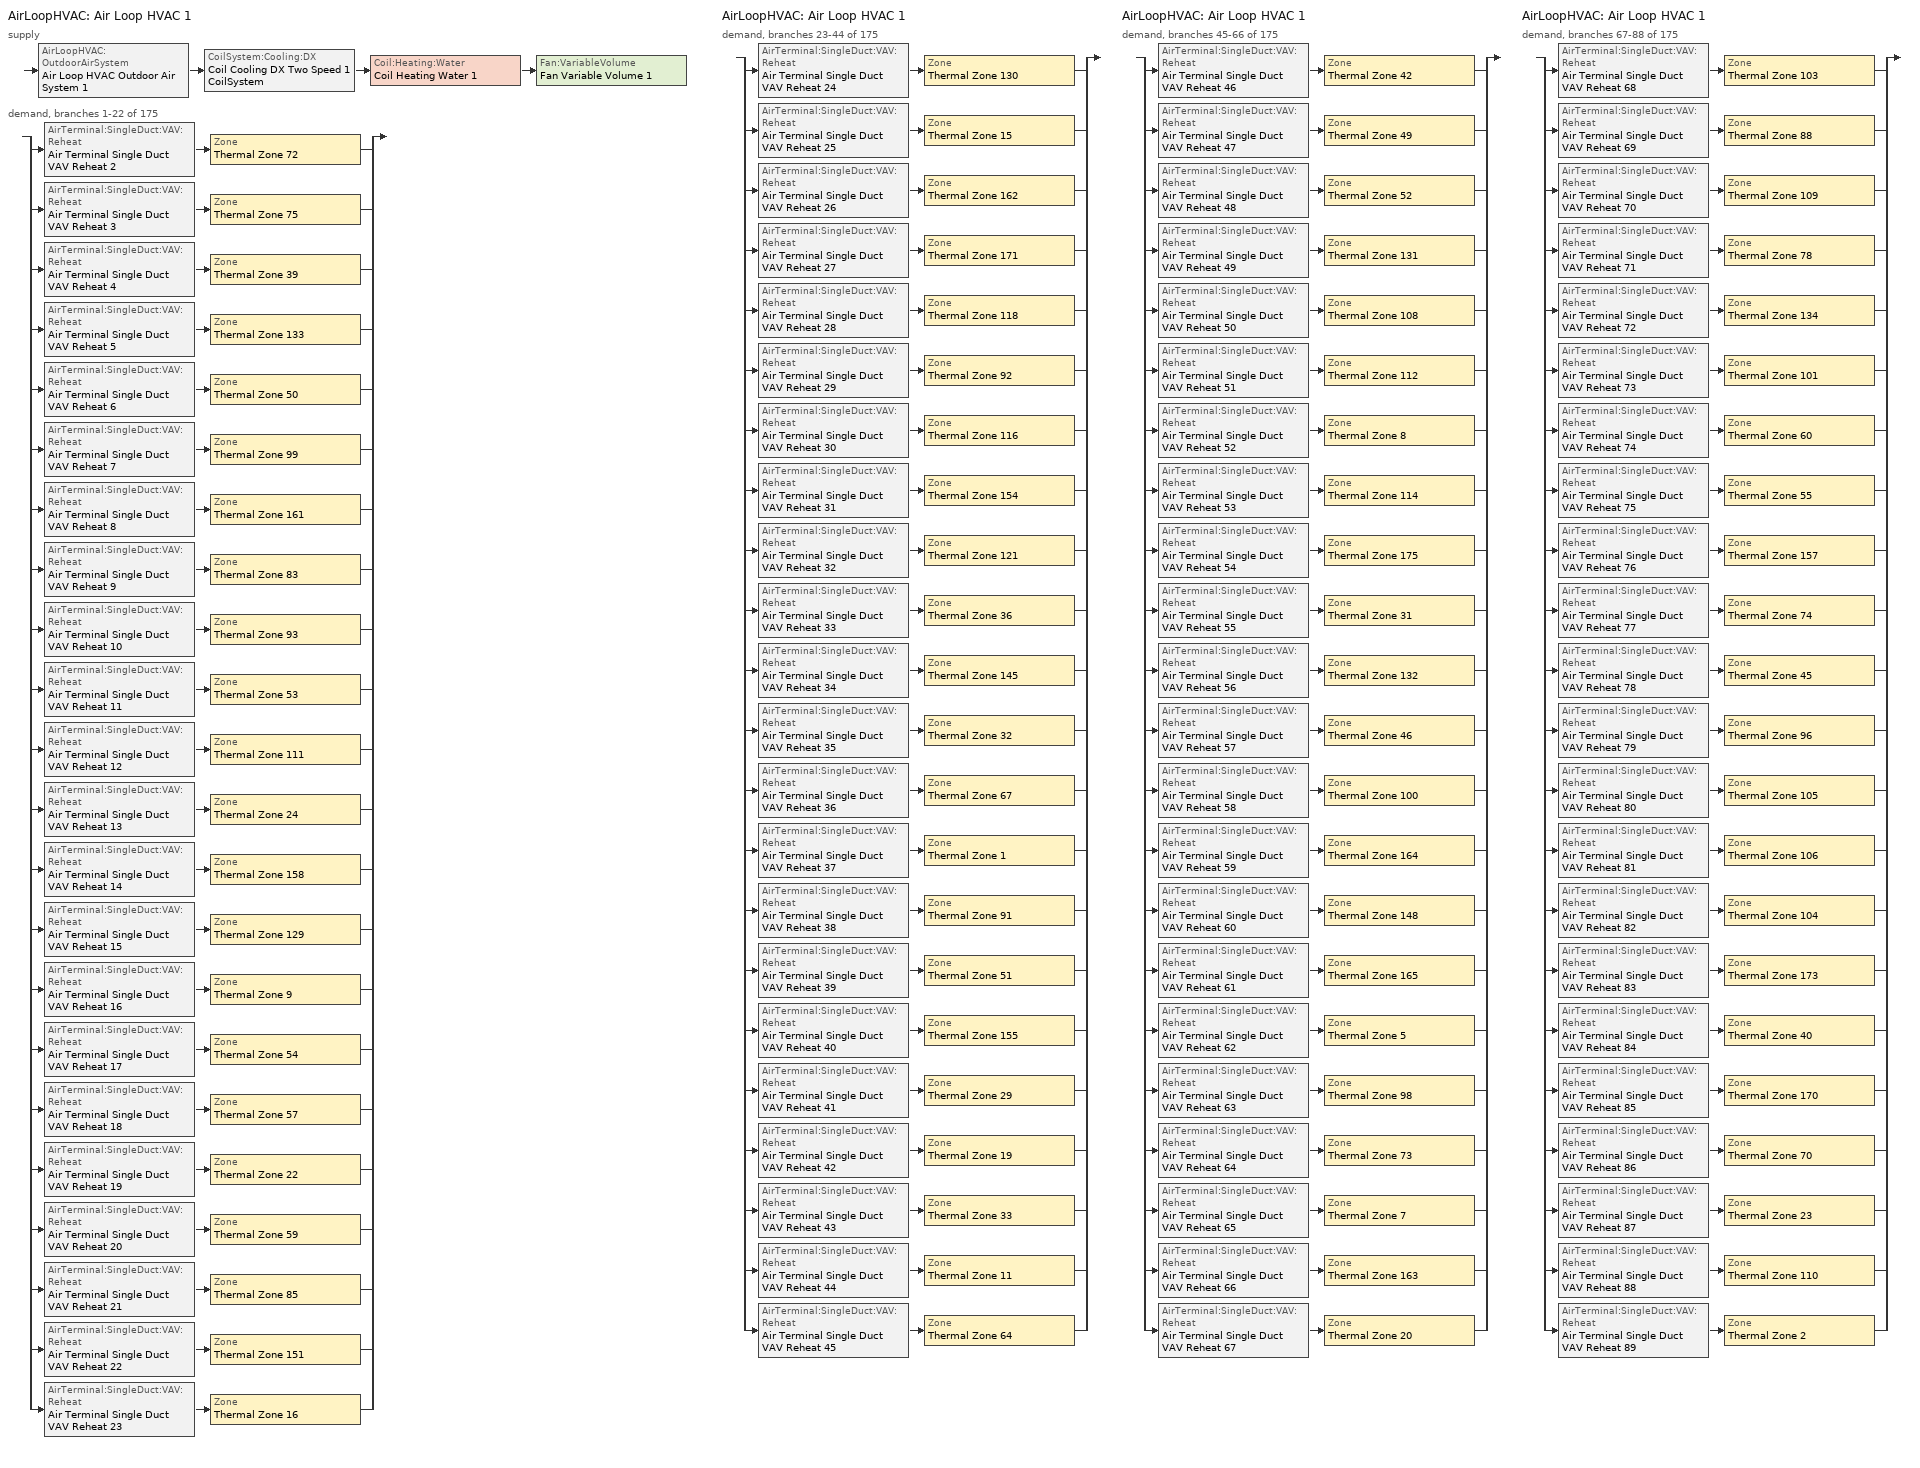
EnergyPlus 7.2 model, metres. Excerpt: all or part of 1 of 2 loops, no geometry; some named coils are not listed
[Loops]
AirLoopHVAC 'Air Loop HVAC 1'
 supply: AirLoopHVAC:OutdoorAirSystem 'Air Loop HVAC Outdoor Air System 1' > CoilSystem:Cooling:DX 'Coil Cooling DX Two Speed 1 CoilSystem' > Coil:Heating:Water 'Coil Heating Water 1' > Fan:VariableVolume 'Fan Variable Volume 1'
 demand, branches 1-22 of 175: split
  | AirTerminal:SingleDuct:VAV:Reheat 'Air Terminal Single Duct VAV Reheat 2' > Zone 'Thermal Zone 72'
  | AirTerminal:SingleDuct:VAV:Reheat 'Air Terminal Single Duct VAV Reheat 3' > Zone 'Thermal Zone 75'
  | AirTerminal:SingleDuct:VAV:Reheat 'Air Terminal Single Duct VAV Reheat 4' > Zone 'Thermal Zone 39'
  | AirTerminal:SingleDuct:VAV:Reheat 'Air Terminal Single Duct VAV Reheat 5' > Zone 'Thermal Zone 133'
  | AirTerminal:SingleDuct:VAV:Reheat 'Air Terminal Single Duct VAV Reheat 6' > Zone 'Thermal Zone 50'
  | AirTerminal:SingleDuct:VAV:Reheat 'Air Terminal Single Duct VAV Reheat 7' > Zone 'Thermal Zone 99'
  | AirTerminal:SingleDuct:VAV:Reheat 'Air Terminal Single Duct VAV Reheat 8' > Zone 'Thermal Zone 161'
  | AirTerminal:SingleDuct:VAV:Reheat 'Air Terminal Single Duct VAV Reheat 9' > Zone 'Thermal Zone 83'
  | AirTerminal:SingleDuct:VAV:Reheat 'Air Terminal Single Duct VAV Reheat 10' > Zone 'Thermal Zone 93'
  | AirTerminal:SingleDuct:VAV:Reheat 'Air Terminal Single Duct VAV Reheat 11' > Zone 'Thermal Zone 53'
  | AirTerminal:SingleDuct:VAV:Reheat 'Air Terminal Single Duct VAV Reheat 12' > Zone 'Thermal Zone 111'
  | AirTerminal:SingleDuct:VAV:Reheat 'Air Terminal Single Duct VAV Reheat 13' > Zone 'Thermal Zone 24'
  | AirTerminal:SingleDuct:VAV:Reheat 'Air Terminal Single Duct VAV Reheat 14' > Zone 'Thermal Zone 158'
  | AirTerminal:SingleDuct:VAV:Reheat 'Air Terminal Single Duct VAV Reheat 15' > Zone 'Thermal Zone 129'
  | AirTerminal:SingleDuct:VAV:Reheat 'Air Terminal Single Duct VAV Reheat 16' > Zone 'Thermal Zone 9'
  | AirTerminal:SingleDuct:VAV:Reheat 'Air Terminal Single Duct VAV Reheat 17' > Zone 'Thermal Zone 54'
  | AirTerminal:SingleDuct:VAV:Reheat 'Air Terminal Single Duct VAV Reheat 18' > Zone 'Thermal Zone 57'
  | AirTerminal:SingleDuct:VAV:Reheat 'Air Terminal Single Duct VAV Reheat 19' > Zone 'Thermal Zone 22'
  | AirTerminal:SingleDuct:VAV:Reheat 'Air Terminal Single Duct VAV Reheat 20' > Zone 'Thermal Zone 59'
  | AirTerminal:SingleDuct:VAV:Reheat 'Air Terminal Single Duct VAV Reheat 21' > Zone 'Thermal Zone 85'
  | AirTerminal:SingleDuct:VAV:Reheat 'Air Terminal Single Duct VAV Reheat 22' > Zone 'Thermal Zone 151'
  | AirTerminal:SingleDuct:VAV:Reheat 'Air Terminal Single Duct VAV Reheat 23' > Zone 'Thermal Zone 16'
AirLoopHVAC 'Air Loop HVAC 1'
 demand, branches 23-44 of 175: split
  | AirTerminal:SingleDuct:VAV:Reheat 'Air Terminal Single Duct VAV Reheat 24' > Zone 'Thermal Zone 130'
  | AirTerminal:SingleDuct:VAV:Reheat 'Air Terminal Single Duct VAV Reheat 25' > Zone 'Thermal Zone 15'
  | AirTerminal:SingleDuct:VAV:Reheat 'Air Terminal Single Duct VAV Reheat 26' > Zone 'Thermal Zone 162'
  | AirTerminal:SingleDuct:VAV:Reheat 'Air Terminal Single Duct VAV Reheat 27' > Zone 'Thermal Zone 171'
  | AirTerminal:SingleDuct:VAV:Reheat 'Air Terminal Single Duct VAV Reheat 28' > Zone 'Thermal Zone 118'
  | AirTerminal:SingleDuct:VAV:Reheat 'Air Terminal Single Duct VAV Reheat 29' > Zone 'Thermal Zone 92'
  | AirTerminal:SingleDuct:VAV:Reheat 'Air Terminal Single Duct VAV Reheat 30' > Zone 'Thermal Zone 116'
  | AirTerminal:SingleDuct:VAV:Reheat 'Air Terminal Single Duct VAV Reheat 31' > Zone 'Thermal Zone 154'
  | AirTerminal:SingleDuct:VAV:Reheat 'Air Terminal Single Duct VAV Reheat 32' > Zone 'Thermal Zone 121'
  | AirTerminal:SingleDuct:VAV:Reheat 'Air Terminal Single Duct VAV Reheat 33' > Zone 'Thermal Zone 36'
  | AirTerminal:SingleDuct:VAV:Reheat 'Air Terminal Single Duct VAV Reheat 34' > Zone 'Thermal Zone 145'
  | AirTerminal:SingleDuct:VAV:Reheat 'Air Terminal Single Duct VAV Reheat 35' > Zone 'Thermal Zone 32'
  | AirTerminal:SingleDuct:VAV:Reheat 'Air Terminal Single Duct VAV Reheat 36' > Zone 'Thermal Zone 67'
  | AirTerminal:SingleDuct:VAV:Reheat 'Air Terminal Single Duct VAV Reheat 37' > Zone 'Thermal Zone 1'
  | AirTerminal:SingleDuct:VAV:Reheat 'Air Terminal Single Duct VAV Reheat 38' > Zone 'Thermal Zone 91'
  | AirTerminal:SingleDuct:VAV:Reheat 'Air Terminal Single Duct VAV Reheat 39' > Zone 'Thermal Zone 51'
  | AirTerminal:SingleDuct:VAV:Reheat 'Air Terminal Single Duct VAV Reheat 40' > Zone 'Thermal Zone 155'
  | AirTerminal:SingleDuct:VAV:Reheat 'Air Terminal Single Duct VAV Reheat 41' > Zone 'Thermal Zone 29'
  | AirTerminal:SingleDuct:VAV:Reheat 'Air Terminal Single Duct VAV Reheat 42' > Zone 'Thermal Zone 19'
  | AirTerminal:SingleDuct:VAV:Reheat 'Air Terminal Single Duct VAV Reheat 43' > Zone 'Thermal Zone 33'
  | AirTerminal:SingleDuct:VAV:Reheat 'Air Terminal Single Duct VAV Reheat 44' > Zone 'Thermal Zone 11'
  | AirTerminal:SingleDuct:VAV:Reheat 'Air Terminal Single Duct VAV Reheat 45' > Zone 'Thermal Zone 64'
AirLoopHVAC 'Air Loop HVAC 1'
 demand, branches 45-66 of 175: split
  | AirTerminal:SingleDuct:VAV:Reheat 'Air Terminal Single Duct VAV Reheat 46' > Zone 'Thermal Zone 42'
  | AirTerminal:SingleDuct:VAV:Reheat 'Air Terminal Single Duct VAV Reheat 47' > Zone 'Thermal Zone 49'
  | AirTerminal:SingleDuct:VAV:Reheat 'Air Terminal Single Duct VAV Reheat 48' > Zone 'Thermal Zone 52'
  | AirTerminal:SingleDuct:VAV:Reheat 'Air Terminal Single Duct VAV Reheat 49' > Zone 'Thermal Zone 131'
  | AirTerminal:SingleDuct:VAV:Reheat 'Air Terminal Single Duct VAV Reheat 50' > Zone 'Thermal Zone 108'
  | AirTerminal:SingleDuct:VAV:Reheat 'Air Terminal Single Duct VAV Reheat 51' > Zone 'Thermal Zone 112'
  | AirTerminal:SingleDuct:VAV:Reheat 'Air Terminal Single Duct VAV Reheat 52' > Zone 'Thermal Zone 8'
  | AirTerminal:SingleDuct:VAV:Reheat 'Air Terminal Single Duct VAV Reheat 53' > Zone 'Thermal Zone 114'
  | AirTerminal:SingleDuct:VAV:Reheat 'Air Terminal Single Duct VAV Reheat 54' > Zone 'Thermal Zone 175'
  | AirTerminal:SingleDuct:VAV:Reheat 'Air Terminal Single Duct VAV Reheat 55' > Zone 'Thermal Zone 31'
  | AirTerminal:SingleDuct:VAV:Reheat 'Air Terminal Single Duct VAV Reheat 56' > Zone 'Thermal Zone 132'
  | AirTerminal:SingleDuct:VAV:Reheat 'Air Terminal Single Duct VAV Reheat 57' > Zone 'Thermal Zone 46'
  | AirTerminal:SingleDuct:VAV:Reheat 'Air Terminal Single Duct VAV Reheat 58' > Zone 'Thermal Zone 100'
  | AirTerminal:SingleDuct:VAV:Reheat 'Air Terminal Single Duct VAV Reheat 59' > Zone 'Thermal Zone 164'
  | AirTerminal:SingleDuct:VAV:Reheat 'Air Terminal Single Duct VAV Reheat 60' > Zone 'Thermal Zone 148'
  | AirTerminal:SingleDuct:VAV:Reheat 'Air Terminal Single Duct VAV Reheat 61' > Zone 'Thermal Zone 165'
  | AirTerminal:SingleDuct:VAV:Reheat 'Air Terminal Single Duct VAV Reheat 62' > Zone 'Thermal Zone 5'
  | AirTerminal:SingleDuct:VAV:Reheat 'Air Terminal Single Duct VAV Reheat 63' > Zone 'Thermal Zone 98'
  | AirTerminal:SingleDuct:VAV:Reheat 'Air Terminal Single Duct VAV Reheat 64' > Zone 'Thermal Zone 73'
  | AirTerminal:SingleDuct:VAV:Reheat 'Air Terminal Single Duct VAV Reheat 65' > Zone 'Thermal Zone 7'
  | AirTerminal:SingleDuct:VAV:Reheat 'Air Terminal Single Duct VAV Reheat 66' > Zone 'Thermal Zone 163'
  | AirTerminal:SingleDuct:VAV:Reheat 'Air Terminal Single Duct VAV Reheat 67' > Zone 'Thermal Zone 20'
AirLoopHVAC 'Air Loop HVAC 1'
 demand, branches 67-88 of 175: split
  | AirTerminal:SingleDuct:VAV:Reheat 'Air Terminal Single Duct VAV Reheat 68' > Zone 'Thermal Zone 103'
  | AirTerminal:SingleDuct:VAV:Reheat 'Air Terminal Single Duct VAV Reheat 69' > Zone 'Thermal Zone 88'
  | AirTerminal:SingleDuct:VAV:Reheat 'Air Terminal Single Duct VAV Reheat 70' > Zone 'Thermal Zone 109'
  | AirTerminal:SingleDuct:VAV:Reheat 'Air Terminal Single Duct VAV Reheat 71' > Zone 'Thermal Zone 78'
  | AirTerminal:SingleDuct:VAV:Reheat 'Air Terminal Single Duct VAV Reheat 72' > Zone 'Thermal Zone 134'
  | AirTerminal:SingleDuct:VAV:Reheat 'Air Terminal Single Duct VAV Reheat 73' > Zone 'Thermal Zone 101'
  | AirTerminal:SingleDuct:VAV:Reheat 'Air Terminal Single Duct VAV Reheat 74' > Zone 'Thermal Zone 60'
  | AirTerminal:SingleDuct:VAV:Reheat 'Air Terminal Single Duct VAV Reheat 75' > Zone 'Thermal Zone 55'
  | AirTerminal:SingleDuct:VAV:Reheat 'Air Terminal Single Duct VAV Reheat 76' > Zone 'Thermal Zone 157'
  | AirTerminal:SingleDuct:VAV:Reheat 'Air Terminal Single Duct VAV Reheat 77' > Zone 'Thermal Zone 74'
  | AirTerminal:SingleDuct:VAV:Reheat 'Air Terminal Single Duct VAV Reheat 78' > Zone 'Thermal Zone 45'
  | AirTerminal:SingleDuct:VAV:Reheat 'Air Terminal Single Duct VAV Reheat 79' > Zone 'Thermal Zone 96'
  | AirTerminal:SingleDuct:VAV:Reheat 'Air Terminal Single Duct VAV Reheat 80' > Zone 'Thermal Zone 105'
  | AirTerminal:SingleDuct:VAV:Reheat 'Air Terminal Single Duct VAV Reheat 81' > Zone 'Thermal Zone 106'
  | AirTerminal:SingleDuct:VAV:Reheat 'Air Terminal Single Duct VAV Reheat 82' > Zone 'Thermal Zone 104'
  | AirTerminal:SingleDuct:VAV:Reheat 'Air Terminal Single Duct VAV Reheat 83' > Zone 'Thermal Zone 173'
  | AirTerminal:SingleDuct:VAV:Reheat 'Air Terminal Single Duct VAV Reheat 84' > Zone 'Thermal Zone 40'
  | AirTerminal:SingleDuct:VAV:Reheat 'Air Terminal Single Duct VAV Reheat 85' > Zone 'Thermal Zone 170'
  | AirTerminal:SingleDuct:VAV:Reheat 'Air Terminal Single Duct VAV Reheat 86' > Zone 'Thermal Zone 70'
  | AirTerminal:SingleDuct:VAV:Reheat 'Air Terminal Single Duct VAV Reheat 87' > Zone 'Thermal Zone 23'
  | AirTerminal:SingleDuct:VAV:Reheat 'Air Terminal Single Duct VAV Reheat 88' > Zone 'Thermal Zone 110'
  | AirTerminal:SingleDuct:VAV:Reheat 'Air Terminal Single Duct VAV Reheat 89' > Zone 'Thermal Zone 2'
[AirLoopHVAC]
Air Loop HVAC 1: Design Supply Air Flow Rate {m3/s}=AutoSize
[Sizing:System]
Air Loop HVAC 1: Type of Load to Size On=Sensible; Design Outdoor Air Flow Rate {m3/s}=Autosize; Minimum System Air Flow Ratio=0.3; Preheat Design Temperature {C}=7; Preheat Design Humidity Ratio {kgWater/kgDryAir}=0.008; Precool Design Temperature {C}=12.8; Precool Design Humidity Ratio {kgWater/kgDryAir}=0.008; Central Cooling Design Supply Air Temperature {C}=12.8; Central Heating Design Supply Air Temperature {C}=12.8; Sizing Option=NonCoincident; 100% Outdoor Air in Cooling=Yes; 100% Outdoor Air in Heating=Yes; Central Cooling Design Supply Air Humidity Ratio {kgWater/kgDryAir}=0.0085; Central Heating Design Supply Air Humidity Ratio {kgWater/kgDryAir}=0.008; Cooling Design Air Flow Method=DesignDay; Cooling Design Air Flow Rate {m3/s}=0; Heating Design Air Flow Method=DesignDay; Heating Design Air Flow Rate {m3/s}=0; System Outdoor Air Method=ZoneSum
[Controller:WaterCoil]
Controller Water Coil 1: Control Variable=Temperature; Action=Normal; Actuator Variable=Flow; Controller Convergence Tolerance {deltaC}=Autosize; Maximum Actuated Flow {m3/s}=Autosize; Minimum Actuated Flow {m3/s}=1e-07
[Controller:OutdoorAir]
Controller Outdoor Air 1: Minimum Outdoor Air Flow Rate {m3/s}=Autosize; Maximum Outdoor Air Flow Rate {m3/s}=Autosize; Economizer Control Type=FixedDryBulb; Economizer Control Action Type=ModulateFlow; Economizer Maximum Limit Dry-Bulb Temperature {C}=30; Economizer Maximum Limit Enthalpy {J/kg}=64000; Economizer Minimum Limit Dry-Bulb Temperature {C}=-100; Lockout Type=NoLockout; Minimum Limit Type=FixedMinimum; High Humidity Control=No; Control High Indoor Humidity Based on Outdoor Humidity Ratio=Yes; Heat Recovery Bypass Control Type=BypassWhenOAFlowGreaterThanMinimum
[SetpointManager:MixedAir] Control Variable=Temperature
Setpoint Manager Mixed Air 3; Setpoint Manager Mixed Air 2; Setpoint Manager Mixed Air 1
[CoilSystem:Cooling:DX]
Coil Cooling DX Two Speed 1 CoilSystem: Availability Schedule=Always_On; Cooling Coil=Coil Cooling DX Two Speed 1
[Coil:Cooling:DX:TwoSpeed]
Coil Cooling DX Two Speed 1: Availability Schedule=Always_On; Rated High Speed Total Cooling Capacity {W}=Autosize; Rated High Speed Sensible Heat Ratio=Autosize; Rated High Speed COP {W/W}=5.5; Rated High Speed Air Flow Rate {m3/s}=Autosize; Total Cooling Capacity Function of Temperature Curve=Curve Biquadratic 1; Total Cooling Capacity Function of Flow Fraction Curve=Curve Quadratic 1; Energy Input Ratio Function of Temperature Curve=Curve Biquadratic 2; Energy Input Ratio Function of Flow Fraction Curve=Curve Quadratic 2; Part Load Fraction Correlation Curve=Curve Quadratic 3; Rated Low Speed Total Cooling Capacity {W}=Autosize; Rated Low Speed Sensible Heat Ratio=0.69; Rated Low Speed COP {W/W}=6.6; Rated Low Speed Air Flow Rate {m3/s}=Autosize; Low Speed Total Cooling Capacity Function of Temperature Curve=Curve Biquadratic 3; Low Speed Energy Input Ratio Function of Temperature Curve=Curve Biquadratic 4; Condenser Type=AirCooled; High Speed Evaporative Condenser Effectiveness=0; Low Speed Evaporative Condenser Effectiveness=0; Basin Heater Capacity {W/K}=10; Basin Heater Setpoint Temperature {C}=2
[Coil:Heating:Water]
Coil Heating Water 1: Availability Schedule=Always_On; U-Factor Times Area Value {W/K}=Autosize; Maximum Water Flow Rate {m3/s}=Autosize; Performance Input Method=UFactorTimesAreaAndDesignWaterFlowRate; Rated Capacity {W}=Autosize; Rated Inlet Water Temperature {C}=82.2; Rated Inlet Air Temperature {C}=16.6; Rated Outlet Water Temperature {C}=71.1; Rated Outlet Air Temperature {C}=32.2; Rated Ratio for Air and Water Convection=0.5
[Fan:VariableVolume]
Fan Variable Volume 1: Availability Schedule=Always_On; Fan Efficiency=0.5; Pressure Rise {Pa}=500; Maximum Flow Rate {m3/s}=AutoSize; Fan Power Minimum Flow Rate Input Method=FixedFlowRate; Fan Power Minimum Flow Fraction=0; Fan Power Minimum Air Flow Rate {m3/s}=0; Motor Efficiency=0.93; Motor In Airstream Fraction=1; Fan Power Coefficient 1=0.0407599; Fan Power Coefficient 2=0.088045; Fan Power Coefficient 3=-0.0729261; Fan Power Coefficient 4=0.94374; Fan Power Coefficient 5=0
[SetpointManager:Scheduled]
Setpoint Manager Scheduled 1: Control Variable=Temperature; Schedule=Deck_Temperature
[AirTerminal:SingleDuct:VAV:Reheat] Availability Schedule=Always_On; Maximum Air Flow Rate {m3/s}=Autosize; Zone Minimum Air Flow Input Method=Constant; Constant Minimum Air Flow Fraction=0.3; Fixed Minimum Air Flow Rate {m3/s}=0.3; Maximum Hot Water or Steam Flow Rate {m3/s}=Autosize; Minimum Hot Water or Steam Flow Rate {m3/s}=0; Convergence Tolerance=0.001; Damper Heating Action=Normal; Maximum Flow per Zone Floor Area During Reheat {m3/s-m2}=Autocalculate; Maximum Flow Fraction During Reheat=Autocalculate; Maximum Reheat Air Temperature {C}=35
Name | Reheat Coil
Air Terminal Single Duct VAV Reheat 2 | Coil Heating Water 3
Air Terminal Single Duct VAV Reheat 3 | Coil Heating Water 4
Air Terminal Single Duct VAV Reheat 4 | Coil Heating Water 5
Air Terminal Single Duct VAV Reheat 5 | Coil Heating Water 6
Air Terminal Single Duct VAV Reheat 6 | Coil Heating Water 7
Air Terminal Single Duct VAV Reheat 7 | Coil Heating Water 8
Air Terminal Single Duct VAV Reheat 8 | Coil Heating Water 9
Air Terminal Single Duct VAV Reheat 9 | Coil Heating Water 10
Air Terminal Single Duct VAV Reheat 10 | Coil Heating Water 11
Air Terminal Single Duct VAV Reheat 11 | Coil Heating Water 12
Air Terminal Single Duct VAV Reheat 12 | Coil Heating Water 13
Air Terminal Single Duct VAV Reheat 13 | Coil Heating Water 14
Air Terminal Single Duct VAV Reheat 14 | Coil Heating Water 15
Air Terminal Single Duct VAV Reheat 15 | Coil Heating Water 16
Air Terminal Single Duct VAV Reheat 16 | Coil Heating Water 17
Air Terminal Single Duct VAV Reheat 17 | Coil Heating Water 18
Air Terminal Single Duct VAV Reheat 18 | Coil Heating Water 19
Air Terminal Single Duct VAV Reheat 19 | Coil Heating Water 20
Air Terminal Single Duct VAV Reheat 20 | Coil Heating Water 21
Air Terminal Single Duct VAV Reheat 21 | Coil Heating Water 22
Air Terminal Single Duct VAV Reheat 22 | Coil Heating Water 23
Air Terminal Single Duct VAV Reheat 23 | Coil Heating Water 24
Air Terminal Single Duct VAV Reheat 24 | Coil Heating Water 25
Air Terminal Single Duct VAV Reheat 25 | Coil Heating Water 26
Air Terminal Single Duct VAV Reheat 26 | Coil Heating Water 27
Air Terminal Single Duct VAV Reheat 27 | Coil Heating Water 28
Air Terminal Single Duct VAV Reheat 28 | Coil Heating Water 29
Air Terminal Single Duct VAV Reheat 29 | Coil Heating Water 30
Air Terminal Single Duct VAV Reheat 30 | Coil Heating Water 31
Air Terminal Single Duct VAV Reheat 31 | Coil Heating Water 32
Air Terminal Single Duct VAV Reheat 32 | Coil Heating Water 33
Air Terminal Single Duct VAV Reheat 33 | Coil Heating Water 34
Air Terminal Single Duct VAV Reheat 34 | Coil Heating Water 35
Air Terminal Single Duct VAV Reheat 35 | Coil Heating Water 36
Air Terminal Single Duct VAV Reheat 36 | Coil Heating Water 37
Air Terminal Single Duct VAV Reheat 37 | Coil Heating Water 38
Air Terminal Single Duct VAV Reheat 38 | Coil Heating Water 39
Air Terminal Single Duct VAV Reheat 39 | Coil Heating Water 40
Air Terminal Single Duct VAV Reheat 40 | Coil Heating Water 41
Air Terminal Single Duct VAV Reheat 41 | Coil Heating Water 42
Air Terminal Single Duct VAV Reheat 42 | Coil Heating Water 43
Air Terminal Single Duct VAV Reheat 43 | Coil Heating Water 44
Air Terminal Single Duct VAV Reheat 44 | Coil Heating Water 45
Air Terminal Single Duct VAV Reheat 45 | Coil Heating Water 46
Air Terminal Single Duct VAV Reheat 46 | Coil Heating Water 47
Air Terminal Single Duct VAV Reheat 47 | Coil Heating Water 48
Air Terminal Single Duct VAV Reheat 48 | Coil Heating Water 49
Air Terminal Single Duct VAV Reheat 49 | Coil Heating Water 50
Air Terminal Single Duct VAV Reheat 50 | Coil Heating Water 51
Air Terminal Single Duct VAV Reheat 51 | Coil Heating Water 52
Air Terminal Single Duct VAV Reheat 52 | Coil Heating Water 53
Air Terminal Single Duct VAV Reheat 53 | Coil Heating Water 54
Air Terminal Single Duct VAV Reheat 54 | Coil Heating Water 55
Air Terminal Single Duct VAV Reheat 55 | Coil Heating Water 56
Air Terminal Single Duct VAV Reheat 56 | Coil Heating Water 57
Air Terminal Single Duct VAV Reheat 57 | Coil Heating Water 58
Air Terminal Single Duct VAV Reheat 58 | Coil Heating Water 59
Air Terminal Single Duct VAV Reheat 59 | Coil Heating Water 60
Air Terminal Single Duct VAV Reheat 60 | Coil Heating Water 61
Air Terminal Single Duct VAV Reheat 61 | Coil Heating Water 62
Air Terminal Single Duct VAV Reheat 62 | Coil Heating Water 63
Air Terminal Single Duct VAV Reheat 63 | Coil Heating Water 64
Air Terminal Single Duct VAV Reheat 64 | Coil Heating Water 65
Air Terminal Single Duct VAV Reheat 65 | Coil Heating Water 66
Air Terminal Single Duct VAV Reheat 66 | Coil Heating Water 67
Air Terminal Single Duct VAV Reheat 67 | Coil Heating Water 68
Air Terminal Single Duct VAV Reheat 68 | Coil Heating Water 69
Air Terminal Single Duct VAV Reheat 69 | Coil Heating Water 70
Air Terminal Single Duct VAV Reheat 70 | Coil Heating Water 71
Air Terminal Single Duct VAV Reheat 71 | Coil Heating Water 72
Air Terminal Single Duct VAV Reheat 72 | Coil Heating Water 73
Air Terminal Single Duct VAV Reheat 73 | Coil Heating Water 74
Air Terminal Single Duct VAV Reheat 74 | Coil Heating Water 75
Air Terminal Single Duct VAV Reheat 75 | Coil Heating Water 76
Air Terminal Single Duct VAV Reheat 76 | Coil Heating Water 77
Air Terminal Single Duct VAV Reheat 77 | Coil Heating Water 78
Air Terminal Single Duct VAV Reheat 78 | Coil Heating Water 79
Air Terminal Single Duct VAV Reheat 79 | Coil Heating Water 80
Air Terminal Single Duct VAV Reheat 80 | Coil Heating Water 81
Air Terminal Single Duct VAV Reheat 81 | Coil Heating Water 82
Air Terminal Single Duct VAV Reheat 82 | Coil Heating Water 83
Air Terminal Single Duct VAV Reheat 83 | Coil Heating Water 84
Air Terminal Single Duct VAV Reheat 84 | Coil Heating Water 85
Air Terminal Single Duct VAV Reheat 85 | Coil Heating Water 86
Air Terminal Single Duct VAV Reheat 86 | Coil Heating Water 87
Air Terminal Single Duct VAV Reheat 87 | Coil Heating Water 88
Air Terminal Single Duct VAV Reheat 88 | Coil Heating Water 89
Air Terminal Single Duct VAV Reheat 89 | Coil Heating Water 90
[ZoneControl:Thermostat] Control Object Type 1=ThermostatSetpoint:DualSetpoint; Control Name 1=Thermostat Setpoint Dual Setpoint 1
Name | Zone or ZoneList | Control Type Schedule
Thermal Zone 173 Thermostat | Thermal Zone 173 | Thermal Zone 173 Thermostat Schedule
Thermal Zone 32 Thermostat | Thermal Zone 32 | Thermal Zone 32 Thermostat Schedule
Thermal Zone 19 Thermostat | Thermal Zone 19 | Thermal Zone 19 Thermostat Schedule
Thermal Zone 24 Thermostat | Thermal Zone 24 | Thermal Zone 24 Thermostat Schedule
Thermal Zone 100 Thermostat | Thermal Zone 100 | Thermal Zone 100 Thermostat Schedule
Thermal Zone 20 Thermostat | Thermal Zone 20 | Thermal Zone 20 Thermostat Schedule
Thermal Zone 145 Thermostat | Thermal Zone 145 | Thermal Zone 145 Thermostat Schedule
Thermal Zone 175 Thermostat | Thermal Zone 175 | Thermal Zone 175 Thermostat Schedule
Thermal Zone 111 Thermostat | Thermal Zone 111 | Thermal Zone 111 Thermostat Schedule
Thermal Zone 52 Thermostat | Thermal Zone 52 | Thermal Zone 52 Thermostat Schedule
Thermal Zone 8 Thermostat | Thermal Zone 8 | Thermal Zone 8 Thermostat Schedule
Thermal Zone 104 Thermostat | Thermal Zone 104 | Thermal Zone 104 Thermostat Schedule
Thermal Zone 49 Thermostat | Thermal Zone 49 | Thermal Zone 49 Thermostat Schedule
Thermal Zone 110 Thermostat | Thermal Zone 110 | Thermal Zone 110 Thermostat Schedule
Thermal Zone 96 Thermostat | Thermal Zone 96 | Thermal Zone 96 Thermostat Schedule
Thermal Zone 23 Thermostat | Thermal Zone 23 | Thermal Zone 23 Thermostat Schedule
Thermal Zone 60 Thermostat | Thermal Zone 60 | Thermal Zone 60 Thermostat Schedule
Thermal Zone 99 Thermostat | Thermal Zone 99 | Thermal Zone 99 Thermostat Schedule
Thermal Zone 131 Thermostat | Thermal Zone 131 | Thermal Zone 131 Thermostat Schedule
Thermal Zone 154 Thermostat | Thermal Zone 154 | Thermal Zone 154 Thermostat Schedule
Thermal Zone 53 Thermostat | Thermal Zone 53 | Thermal Zone 53 Thermostat Schedule
Thermal Zone 85 Thermostat | Thermal Zone 85 | Thermal Zone 85 Thermostat Schedule
Thermal Zone 15 Thermostat | Thermal Zone 15 | Thermal Zone 15 Thermostat Schedule
Thermal Zone 155 Thermostat | Thermal Zone 155 | Thermal Zone 155 Thermostat Schedule
Thermal Zone 165 Thermostat | Thermal Zone 165 | Thermal Zone 165 Thermostat Schedule
Thermal Zone 64 Thermostat | Thermal Zone 64 | Thermal Zone 64 Thermostat Schedule
Thermal Zone 46 Thermostat | Thermal Zone 46 | Thermal Zone 46 Thermostat Schedule
Thermal Zone 157 Thermostat | Thermal Zone 157 | Thermal Zone 157 Thermostat Schedule
Thermal Zone 7 Thermostat | Thermal Zone 7 | Thermal Zone 7 Thermostat Schedule
Thermal Zone 40 Thermostat | Thermal Zone 40 | Thermal Zone 40 Thermostat Schedule
Thermal Zone 9 Thermostat | Thermal Zone 9 | Thermal Zone 9 Thermostat Schedule
Thermal Zone 88 Thermostat | Thermal Zone 88 | Thermal Zone 88 Thermostat Schedule
Thermal Zone 114 Thermostat | Thermal Zone 114 | Thermal Zone 114 Thermostat Schedule
Thermal Zone 74 Thermostat | Thermal Zone 74 | Thermal Zone 74 Thermostat Schedule
Thermal Zone 105 Thermostat | Thermal Zone 105 | Thermal Zone 105 Thermostat Schedule
Thermal Zone 51 Thermostat | Thermal Zone 51 | Thermal Zone 51 Thermostat Schedule
Thermal Zone 93 Thermostat | Thermal Zone 93 | Thermal Zone 93 Thermostat Schedule
Thermal Zone 106 Thermostat | Thermal Zone 106 | Thermal Zone 106 Thermostat Schedule
Thermal Zone 75 Thermostat | Thermal Zone 75 | Thermal Zone 75 Thermostat Schedule
Thermal Zone 36 Thermostat | Thermal Zone 36 | Thermal Zone 36 Thermostat Schedule
Thermal Zone 73 Thermostat | Thermal Zone 73 | Thermal Zone 73 Thermostat Schedule
Thermal Zone 45 Thermostat | Thermal Zone 45 | Thermal Zone 45 Thermostat Schedule
Thermal Zone 163 Thermostat | Thermal Zone 163 | Thermal Zone 163 Thermostat Schedule
Thermal Zone 118 Thermostat | Thermal Zone 118 | Thermal Zone 118 Thermostat Schedule
Thermal Zone 72 Thermostat | Thermal Zone 72 | Thermal Zone 72 Thermostat Schedule
Thermal Zone 11 Thermostat | Thermal Zone 11 | Thermal Zone 11 Thermostat Schedule
Thermal Zone 83 Thermostat | Thermal Zone 83 | Thermal Zone 83 Thermostat Schedule
Thermal Zone 50 Thermostat | Thermal Zone 50 | Thermal Zone 50 Thermostat Schedule
Thermal Zone 129 Thermostat | Thermal Zone 129 | Thermal Zone 129 Thermostat Schedule
Thermal Zone 151 Thermostat | Thermal Zone 151 | Thermal Zone 151 Thermostat Schedule
Thermal Zone 98 Thermostat | Thermal Zone 98 | Thermal Zone 98 Thermostat Schedule
Thermal Zone 101 Thermostat | Thermal Zone 101 | Thermal Zone 101 Thermostat Schedule
Thermal Zone 16 Thermostat | Thermal Zone 16 | Thermal Zone 16 Thermostat Schedule
Thermal Zone 54 Thermostat | Thermal Zone 54 | Thermal Zone 54 Thermostat Schedule
Thermal Zone 29 Thermostat | Thermal Zone 29 | Thermal Zone 29 Thermostat Schedule
Thermal Zone 78 Thermostat | Thermal Zone 78 | Thermal Zone 78 Thermostat Schedule
Thermal Zone 148 Thermostat | Thermal Zone 148 | Thermal Zone 148 Thermostat Schedule
Thermal Zone 67 Thermostat | Thermal Zone 67 | Thermal Zone 67 Thermostat Schedule
Thermal Zone 42 Thermostat | Thermal Zone 42 | Thermal Zone 42 Thermostat Schedule
Thermal Zone 116 Thermostat | Thermal Zone 116 | Thermal Zone 116 Thermostat Schedule
Thermal Zone 170 Thermostat | Thermal Zone 170 | Thermal Zone 170 Thermostat Schedule
Thermal Zone 1 Thermostat | Thermal Zone 1 | Thermal Zone 1 Thermostat Schedule
Thermal Zone 57 Thermostat | Thermal Zone 57 | Thermal Zone 57 Thermostat Schedule
Thermal Zone 2 Thermostat | Thermal Zone 2 | Thermal Zone 2 Thermostat Schedule
Thermal Zone 112 Thermostat | Thermal Zone 112 | Thermal Zone 112 Thermostat Schedule
Thermal Zone 70 Thermostat | Thermal Zone 70 | Thermal Zone 70 Thermostat Schedule
Thermal Zone 33 Thermostat | Thermal Zone 33 | Thermal Zone 33 Thermostat Schedule
Thermal Zone 103 Thermostat | Thermal Zone 103 | Thermal Zone 103 Thermostat Schedule
Thermal Zone 108 Thermostat | Thermal Zone 108 | Thermal Zone 108 Thermostat Schedule
Thermal Zone 130 Thermostat | Thermal Zone 130 | Thermal Zone 130 Thermostat Schedule
Thermal Zone 132 Thermostat | Thermal Zone 132 | Thermal Zone 132 Thermostat Schedule
Thermal Zone 59 Thermostat | Thermal Zone 59 | Thermal Zone 59 Thermostat Schedule
Thermal Zone 5 Thermostat | Thermal Zone 5 | Thermal Zone 5 Thermostat Schedule
Thermal Zone 158 Thermostat | Thermal Zone 158 | Thermal Zone 158 Thermostat Schedule
Thermal Zone 121 Thermostat | Thermal Zone 121 | Thermal Zone 121 Thermostat Schedule
Thermal Zone 164 Thermostat | Thermal Zone 164 | Thermal Zone 164 Thermostat Schedule
Thermal Zone 133 Thermostat | Thermal Zone 133 | Thermal Zone 133 Thermostat Schedule
Thermal Zone 22 Thermostat | Thermal Zone 22 | Thermal Zone 22 Thermostat Schedule
Thermal Zone 171 Thermostat | Thermal Zone 171 | Thermal Zone 171 Thermostat Schedule
Thermal Zone 91 Thermostat | Thermal Zone 91 | Thermal Zone 91 Thermostat Schedule
Thermal Zone 31 Thermostat | Thermal Zone 31 | Thermal Zone 31 Thermostat Schedule
Thermal Zone 162 Thermostat | Thermal Zone 162 | Thermal Zone 162 Thermostat Schedule
Thermal Zone 92 Thermostat | Thermal Zone 92 | Thermal Zone 92 Thermostat Schedule
Thermal Zone 161 Thermostat | Thermal Zone 161 | Thermal Zone 161 Thermostat Schedule
Thermal Zone 134 Thermostat | Thermal Zone 134 | Thermal Zone 134 Thermostat Schedule
Thermal Zone 39 Thermostat | Thermal Zone 39 | Thermal Zone 39 Thermostat Schedule
Thermal Zone 109 Thermostat | Thermal Zone 109 | Thermal Zone 109 Thermostat Schedule
Thermal Zone 55 Thermostat | Thermal Zone 55 | Thermal Zone 55 Thermostat Schedule
[ThermostatSetpoint:DualSetpoint]
Thermostat Setpoint Dual Setpoint 1: Heating Setpoint Temperature Schedule=Heating Sch; Cooling Setpoint Temperature Schedule=Cooling Sch
[Zone equipment]
Thermal Zone 173: Air Terminal Single Duct VAV Reheat 83
Thermal Zone 32: Air Terminal Single Duct VAV Reheat 35
Thermal Zone 19: Air Terminal Single Duct VAV Reheat 42
Thermal Zone 24: Air Terminal Single Duct VAV Reheat 13
Thermal Zone 100: Air Terminal Single Duct VAV Reheat 58
Thermal Zone 20: Air Terminal Single Duct VAV Reheat 67
Thermal Zone 145: Air Terminal Single Duct VAV Reheat 34
Thermal Zone 175: Air Terminal Single Duct VAV Reheat 54
Thermal Zone 111: Air Terminal Single Duct VAV Reheat 12
Thermal Zone 52: Air Terminal Single Duct VAV Reheat 48
Thermal Zone 8: Air Terminal Single Duct VAV Reheat 52
Thermal Zone 104: Air Terminal Single Duct VAV Reheat 82
Thermal Zone 49: Air Terminal Single Duct VAV Reheat 47
Thermal Zone 110: Air Terminal Single Duct VAV Reheat 88
Thermal Zone 96: Air Terminal Single Duct VAV Reheat 79
Thermal Zone 23: Air Terminal Single Duct VAV Reheat 87
Thermal Zone 60: Air Terminal Single Duct VAV Reheat 74
Thermal Zone 99: Air Terminal Single Duct VAV Reheat 7
Thermal Zone 131: Air Terminal Single Duct VAV Reheat 49
Thermal Zone 154: Air Terminal Single Duct VAV Reheat 31
Thermal Zone 53: Air Terminal Single Duct VAV Reheat 11
Thermal Zone 85: Air Terminal Single Duct VAV Reheat 21
Thermal Zone 15: Air Terminal Single Duct VAV Reheat 25
Thermal Zone 155: Air Terminal Single Duct VAV Reheat 40
Thermal Zone 165: Air Terminal Single Duct VAV Reheat 61
Thermal Zone 64: Air Terminal Single Duct VAV Reheat 45
Thermal Zone 46: Air Terminal Single Duct VAV Reheat 57
Thermal Zone 157: Air Terminal Single Duct VAV Reheat 76
Thermal Zone 7: Air Terminal Single Duct VAV Reheat 65
Thermal Zone 40: Air Terminal Single Duct VAV Reheat 84
Thermal Zone 9: Air Terminal Single Duct VAV Reheat 16
Thermal Zone 88: Air Terminal Single Duct VAV Reheat 69
Thermal Zone 114: Air Terminal Single Duct VAV Reheat 53
Thermal Zone 74: Air Terminal Single Duct VAV Reheat 77
Thermal Zone 105: Air Terminal Single Duct VAV Reheat 80
Thermal Zone 51: Air Terminal Single Duct VAV Reheat 39
Thermal Zone 93: Air Terminal Single Duct VAV Reheat 10
Thermal Zone 106: Air Terminal Single Duct VAV Reheat 81
Thermal Zone 75: Air Terminal Single Duct VAV Reheat 3
Thermal Zone 36: Air Terminal Single Duct VAV Reheat 33
Thermal Zone 73: Air Terminal Single Duct VAV Reheat 64
Thermal Zone 45: Air Terminal Single Duct VAV Reheat 78
Thermal Zone 163: Air Terminal Single Duct VAV Reheat 66
Thermal Zone 118: Air Terminal Single Duct VAV Reheat 28
Thermal Zone 72: Air Terminal Single Duct VAV Reheat 2
Thermal Zone 11: Air Terminal Single Duct VAV Reheat 44
Thermal Zone 83: Air Terminal Single Duct VAV Reheat 9
Thermal Zone 50: Air Terminal Single Duct VAV Reheat 6
Thermal Zone 129: Air Terminal Single Duct VAV Reheat 15
Thermal Zone 151: Air Terminal Single Duct VAV Reheat 22
Thermal Zone 98: Air Terminal Single Duct VAV Reheat 63
Thermal Zone 101: Air Terminal Single Duct VAV Reheat 73
Thermal Zone 16: Air Terminal Single Duct VAV Reheat 23
Thermal Zone 54: Air Terminal Single Duct VAV Reheat 17
Thermal Zone 29: Air Terminal Single Duct VAV Reheat 41
Thermal Zone 78: Air Terminal Single Duct VAV Reheat 71
Thermal Zone 148: Air Terminal Single Duct VAV Reheat 60
Thermal Zone 67: Air Terminal Single Duct VAV Reheat 36
Thermal Zone 42: Air Terminal Single Duct VAV Reheat 46
Thermal Zone 116: Air Terminal Single Duct VAV Reheat 30
Thermal Zone 170: Air Terminal Single Duct VAV Reheat 85
Thermal Zone 1: Air Terminal Single Duct VAV Reheat 37
Thermal Zone 57: Air Terminal Single Duct VAV Reheat 18
Thermal Zone 2: Air Terminal Single Duct VAV Reheat 89
Thermal Zone 112: Air Terminal Single Duct VAV Reheat 51
Thermal Zone 70: Air Terminal Single Duct VAV Reheat 86
Thermal Zone 33: Air Terminal Single Duct VAV Reheat 43
Thermal Zone 103: Air Terminal Single Duct VAV Reheat 68
Thermal Zone 108: Air Terminal Single Duct VAV Reheat 50
Thermal Zone 130: Air Terminal Single Duct VAV Reheat 24
Thermal Zone 132: Air Terminal Single Duct VAV Reheat 56
Thermal Zone 59: Air Terminal Single Duct VAV Reheat 20
Thermal Zone 5: Air Terminal Single Duct VAV Reheat 62
Thermal Zone 158: Air Terminal Single Duct VAV Reheat 14
Thermal Zone 121: Air Terminal Single Duct VAV Reheat 32
Thermal Zone 164: Air Terminal Single Duct VAV Reheat 59
Thermal Zone 133: Air Terminal Single Duct VAV Reheat 5
Thermal Zone 22: Air Terminal Single Duct VAV Reheat 19
Thermal Zone 171: Air Terminal Single Duct VAV Reheat 27
Thermal Zone 91: Air Terminal Single Duct VAV Reheat 38
Thermal Zone 31: Air Terminal Single Duct VAV Reheat 55
Thermal Zone 162: Air Terminal Single Duct VAV Reheat 26
Thermal Zone 92: Air Terminal Single Duct VAV Reheat 29
Thermal Zone 161: Air Terminal Single Duct VAV Reheat 8
Thermal Zone 134: Air Terminal Single Duct VAV Reheat 72
Thermal Zone 39: Air Terminal Single Duct VAV Reheat 4
Thermal Zone 109: Air Terminal Single Duct VAV Reheat 70
Thermal Zone 55: Air Terminal Single Duct VAV Reheat 75
[Sizing:Zone] Zone Cooling Design Supply Air Temperature Input Method=SupplyAirTemperature; Zone Cooling Design Supply Air Temperature {C}=14; Zone Heating Design Supply Air Temperature Input Method=SupplyAirTemperature; Zone Heating Design Supply Air Temperature {C}=40; Zone Cooling Design Supply Air Humidity Ratio {kgWater/kgDryAir}=0.0085; Zone Heating Design Supply Air Humidity Ratio {kgWater/kgDryAir}=0.008; Cooling Design Air Flow Method=DesignDay; Cooling Design Air Flow Rate {m3/s}=0; Cooling Minimum Air Flow per Zone Floor Area {m3/s-m2}=0.000762; Cooling Minimum Air Flow {m3/s}=0; Cooling Minimum Air Flow Fraction=0; Heating Design Air Flow Method=DesignDay; Heating Design Air Flow Rate {m3/s}=0; Heating Maximum Air Flow per Zone Floor Area {m3/s-m2}=0.002032; Heating Maximum Air Flow {m3/s}=0.141576; Heating Maximum Air Flow Fraction=0.3
Thermal Zone 173; Thermal Zone 32; Thermal Zone 19; Thermal Zone 24; Thermal Zone 100; Thermal Zone 20; Thermal Zone 145; Thermal Zone 175; Thermal Zone 111; Thermal Zone 52; Thermal Zone 8; Thermal Zone 104; Thermal Zone 49; Thermal Zone 110; Thermal Zone 96; Thermal Zone 23; Thermal Zone 60; Thermal Zone 99; Thermal Zone 131; Thermal Zone 154; Thermal Zone 53; Thermal Zone 85; Thermal Zone 15; Thermal Zone 155; Thermal Zone 165; Thermal Zone 64; Thermal Zone 46; Thermal Zone 157; Thermal Zone 7; Thermal Zone 40; Thermal Zone 9; Thermal Zone 88; Thermal Zone 114; Thermal Zone 74; Thermal Zone 105; Thermal Zone 51; Thermal Zone 93; Thermal Zone 106; Thermal Zone 75; Thermal Zone 36; Thermal Zone 73; Thermal Zone 45; Thermal Zone 163; Thermal Zone 118; Thermal Zone 72; Thermal Zone 11; Thermal Zone 83; Thermal Zone 50; Thermal Zone 129; Thermal Zone 151; Thermal Zone 98; Thermal Zone 101; Thermal Zone 16; Thermal Zone 54; Thermal Zone 29; Thermal Zone 78; Thermal Zone 148; Thermal Zone 67; Thermal Zone 42; Thermal Zone 116; Thermal Zone 170; Thermal Zone 1; Thermal Zone 57; Thermal Zone 2; Thermal Zone 112; Thermal Zone 70; Thermal Zone 33; Thermal Zone 103; Thermal Zone 108; Thermal Zone 130; Thermal Zone 132; Thermal Zone 59; Thermal Zone 5; Thermal Zone 158; Thermal Zone 121; Thermal Zone 164; Thermal Zone 133; Thermal Zone 22; Thermal Zone 171; Thermal Zone 91; Thermal Zone 31; Thermal Zone 162; Thermal Zone 92; Thermal Zone 161; Thermal Zone 134; Thermal Zone 39; Thermal Zone 109; Thermal Zone 55
[Schedule:Day:Interval]
Cooling Sch Default: No, 24:00, 28
Always_On_Summer_Design_Day; Always_On_Default; Always_On_Winter_Design_Day: No, 24:00, 1
Deck_Temperature_Winter_Design_Day; Deck_Temperature_Default; Deck_Temperature_Summer_Design_Day: No, 24:00, 12.8
Heating Sch Default: No, 24:00, 24
[Schedule:Week:Daily]
Schedule:Week:Daily {0c14c32b-ea21-4fe1-900f-fccaa1668cd5}: Always_On_Default, Always_On_Default, Always_On_Default, Always_On_Default, Always_On_Default, Always_On_Default, Always_On_Default, Always_On_Default, Always_On_Summer_Design_Day, Always_On_Winter_Design_Day, Always_On_Default, Always_On_Default
Schedule:Week:Daily {2d7f4279-ca95-4566-9694-2e1989eb9d36}: Cooling Sch Default, Cooling Sch Default, Cooling Sch Default, Cooling Sch Default, Cooling Sch Default, Cooling Sch Default, Cooling Sch Default, Cooling Sch Default, Cooling Sch Default, Cooling Sch Default, Cooling Sch Default, Cooling Sch Default
Schedule:Week:Daily {06398736-c0c7-4eb8-92aa-11e6fed18de9}: Heating Sch Default, Heating Sch Default, Heating Sch Default, Heating Sch Default, Heating Sch Default, Heating Sch Default, Heating Sch Default, Heating Sch Default, Heating Sch Default, Heating Sch Default, Heating Sch Default, Heating Sch Default
Schedule:Week:Daily {46fa0a04-97dd-42ba-bd2b-2cd92614ed1c}: Deck_Temperature_Default, Deck_Temperature_Default, Deck_Temperature_Default, Deck_Temperature_Default, Deck_Temperature_Default, Deck_Temperature_Default, Deck_Temperature_Default, Deck_Temperature_Default, Deck_Temperature_Summer_Design_Day, Deck_Temperature_Winter_Design_Day, Deck_Temperature_Default, Deck_Temperature_Default
[Schedule:Year]
Always_On: Schedule:Week:Daily {0c14c32b-ea21-4fe1-900f-fccaa1668cd5}, 1, 1, 12, 31
Cooling Sch: Schedule:Week:Daily {2d7f4279-ca95-4566-9694-2e1989eb9d36}, 1, 1, 12, 31
Heating Sch: Schedule:Week:Daily {06398736-c0c7-4eb8-92aa-11e6fed18de9}, 1, 1, 12, 31
Deck_Temperature: Schedule:Week:Daily {46fa0a04-97dd-42ba-bd2b-2cd92614ed1c}, 1, 1, 12, 31
[Schedule:Compact]
Thermal Zone 173 Thermostat Schedule; Thermal Zone 32 Thermostat Schedule; Thermal Zone 19 Thermostat Schedule; Thermal Zone 24 Thermostat Schedule; Thermal Zone 100 Thermostat Schedule; Thermal Zone 20 Thermostat Schedule; Thermal Zone 145 Thermostat Schedule; Thermal Zone 175 Thermostat Schedule; Thermal Zone 111 Thermostat Schedule; Thermal Zone 52 Thermostat Schedule; Thermal Zone 8 Thermostat Schedule; Thermal Zone 104 Thermostat Schedule; Thermal Zone 49 Thermostat Schedule; Thermal Zone 110 Thermostat Schedule; Thermal Zone 96 Thermostat Schedule; Thermal Zone 23 Thermostat Schedule; Thermal Zone 60 Thermostat Schedule; Thermal Zone 99 Thermostat Schedule; Thermal Zone 131 Thermostat Schedule; Thermal Zone 154 Thermostat Schedule; Thermal Zone 53 Thermostat Schedule; Thermal Zone 85 Thermostat Schedule; Thermal Zone 15 Thermostat Schedule; Thermal Zone 155 Thermostat Schedule; Thermal Zone 165 Thermostat Schedule; Thermal Zone 64 Thermostat Schedule; Thermal Zone 46 Thermostat Schedule; Thermal Zone 157 Thermostat Schedule; Thermal Zone 7 Thermostat Schedule; Thermal Zone 40 Thermostat Schedule; Thermal Zone 9 Thermostat Schedule; Thermal Zone 88 Thermostat Schedule; Thermal Zone 114 Thermostat Schedule; Thermal Zone 74 Thermostat Schedule; Thermal Zone 105 Thermostat Schedule; Thermal Zone 51 Thermostat Schedule; Thermal Zone 93 Thermostat Schedule; Thermal Zone 106 Thermostat Schedule; Thermal Zone 75 Thermostat Schedule; Thermal Zone 36 Thermostat Schedule; Thermal Zone 73 Thermostat Schedule; Thermal Zone 45 Thermostat Schedule; Thermal Zone 163 Thermostat Schedule; Thermal Zone 118 Thermostat Schedule; Thermal Zone 72 Thermostat Schedule; Thermal Zone 11 Thermostat Schedule; Thermal Zone 83 Thermostat Schedule; Thermal Zone 50 Thermostat Schedule; Thermal Zone 129 Thermostat Schedule; Thermal Zone 151 Thermostat Schedule; Thermal Zone 98 Thermostat Schedule; Thermal Zone 101 Thermostat Schedule; Thermal Zone 16 Thermostat Schedule; Thermal Zone 54 Thermostat Schedule; Thermal Zone 29 Thermostat Schedule; Thermal Zone 78 Thermostat Schedule; Thermal Zone 148 Thermostat Schedule; Thermal Zone 67 Thermostat Schedule; Thermal Zone 42 Thermostat Schedule; Thermal Zone 116 Thermostat Schedule; Thermal Zone 170 Thermostat Schedule; Thermal Zone 1 Thermostat Schedule; Thermal Zone 57 Thermostat Schedule; Thermal Zone 2 Thermostat Schedule; Thermal Zone 112 Thermostat Schedule; Thermal Zone 70 Thermostat Schedule; Thermal Zone 33 Thermostat Schedule; Thermal Zone 103 Thermostat Schedule; Thermal Zone 108 Thermostat Schedule; Thermal Zone 130 Thermostat Schedule; Thermal Zone 132 Thermostat Schedule; Thermal Zone 59 Thermostat Schedule; Thermal Zone 5 Thermostat Schedule; Thermal Zone 158 Thermostat Schedule; Thermal Zone 121 Thermostat Schedule; Thermal Zone 164 Thermostat Schedule; Thermal Zone 133 Thermostat Schedule; Thermal Zone 22 Thermostat Schedule; Thermal Zone 171 Thermostat Schedule; Thermal Zone 91 Thermostat Schedule; Thermal Zone 31 Thermostat Schedule; Thermal Zone 162 Thermostat Schedule; Thermal Zone 92 Thermostat Schedule; Thermal Zone 161 Thermostat Schedule; Thermal Zone 134 Thermostat Schedule; Thermal Zone 39 Thermostat Schedule; Thermal Zone 109 Thermostat Schedule; Thermal Zone 55 Thermostat Schedule: Through: 12/31, For: AllDays, Until: 24:00, 4
[Curve:Biquadratic]
Name | Coefficient1 Constant | Coefficient2 x | Coefficient3 x**2 | Coefficient4 y | Coefficient5 y**2 | Coefficient6 x*y | Minimum Value of x {BasedOnField A2} | Maximum Value of x {BasedOnField A2} | Minimum Value of y {BasedOnField A3} | Maximum Value of y {BasedOnField A3}
Curve Biquadratic 1 | 0.42415 | 0.04426 | -0.00042 | 0.00333 | -8e-05 | -0.00021 | 17 | 22 | 13 | 46
Curve Biquadratic 2 | 1.23649 | -0.02431 | 0.00057 | -0.01434 | 0.00063 | -0.00038 | 17 | 22 | 13 | 46
Curve Biquadratic 3; Curve Biquadratic 4 | 0 | 0 | 0 | 0 | 0 | 0 | 0 | 1 | 0 | 1
[Curve:Quadratic]
Name | Coefficient1 Constant | Coefficient2 x | Coefficient3 x**2 | Minimum Value of x {BasedOnField A2} | Maximum Value of x {BasedOnField A2}
Curve Quadratic 1 | 0.77136 | 0.34053 | -0.11088 | 0.75918 | 1.13877
Curve Quadratic 2 | 1.2055 | -0.32953 | 0.12308 | 0.75918 | 1.13877
Curve Quadratic 3 | 0.771 | 0.229 | 0 | 0 | 1
